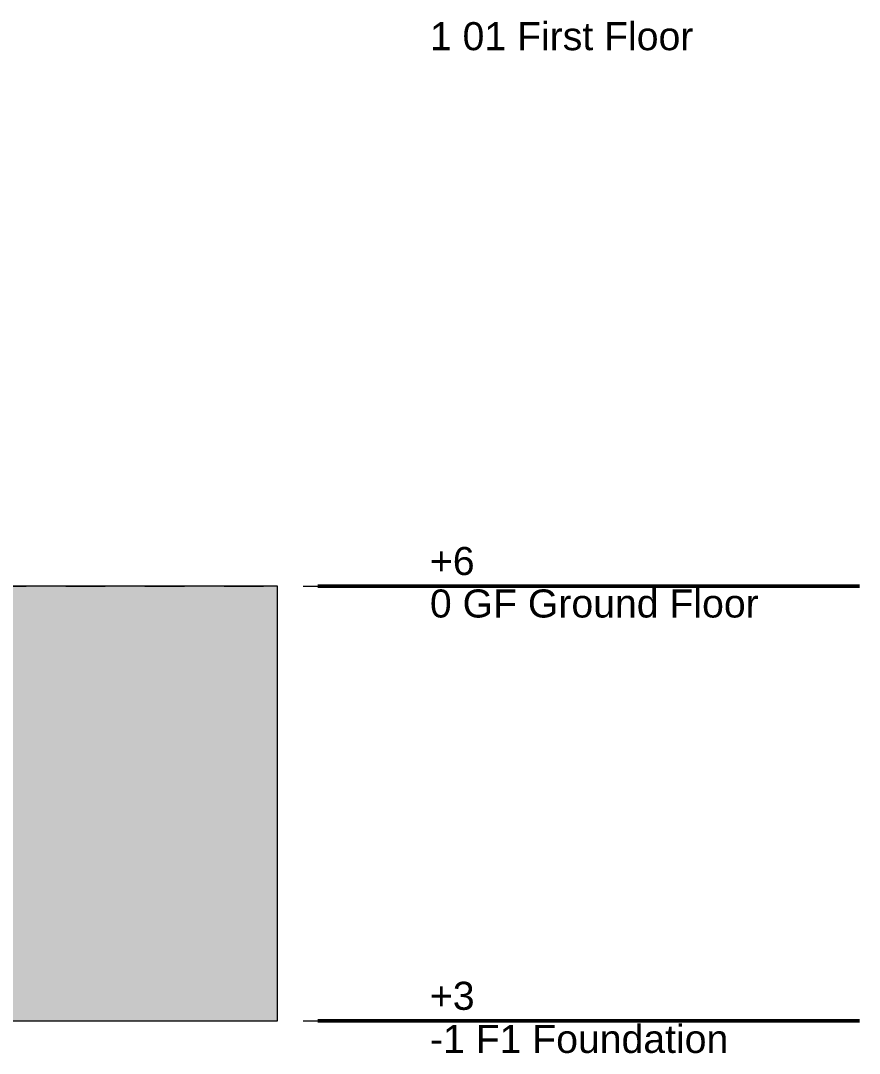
# Model space of a CAD drawing. Header units: millimetres. Extents: x -46169 to 125331, y -86251 to 18123.
# Drawn here: x 119350 to 125331, y -86251 to -78888 of the extents above; entities that cross this region are included whole.
import ezdxf

# ---------------------------------------------------------------- set-up
doc = ezdxf.new("R2010")
doc.units = ezdxf.units.MM
doc.header["$MEASUREMENT"] = 0
doc.linetypes.add('Dashed', pattern=[2822.222233, 1411.111116, -1411.111116])
doc.layers.add('0_Pen_No__105', color=7, linetype='Continuous', lineweight=15, true_color=0xa6a6a6)
doc.layers.add('0_Pen_No__25', color=7, linetype='Continuous', lineweight=50, true_color=0x2a2a2a)
for name, color, linetype, lineweight in [('0_Pen_No__6', 7, 'Continuous', 35), ('A-95-P_Drawing_Pen_No__1', 7, 'Continuous', 13), ('A-95-P_Drawing_Pen_No__101', 252, 'Continuous', 15)]:
    doc.layers.add(name, color=color, linetype=linetype, lineweight=lineweight)
doc.styles.add('GENERATED_STYLE_1', font='')
doc.styles.get('GENERATED_STYLE_1').set_extended_font_data('Swis721 BT')

# ---------------------------------------------------------------- blocks, each defined once
blk = doc.blocks.new('A08 Atria Section & Elevation A_STORY_MARKER', base_point=(98841.5, -82919.8))
at = {"layer": '0_Pen_No__105', "linetype": 'Dashed', "ltscale": 0.2}
for p, q in [((104996.2, -82919.8), (121468.6, -82919.8)), ((104996.2, -86019.8), (121468.6, -86019.8))]:
    blk.add_line(p, q, dxfattribs=at)
at = {"layer": '0_Pen_No__25', "linetype": 'Continuous'}
for p, q in [((121468.6, -82919.8), (121568.6, -82919.8)), ((121568.6, -82919.8), (121668.6, -82919.8)), ((121868.6, -82919.8), (121668.6, -82919.8)), ((121868.6, -82919.8), (122268.6, -82919.8)), ((125330.6, -82919.8), (122268.6, -82919.8)), ((121468.6, -86019.8), (121568.6, -86019.8)), ((121568.6, -86019.8), (121668.6, -86019.8)), ((121868.6, -86019.8), (121668.6, -86019.8)), ((121868.6, -86019.8), (122268.6, -86019.8)), ((125330.6, -86019.8), (122268.6, -86019.8))]:
    blk.add_line(p, q, dxfattribs=at)
at = {"layer": '0_Pen_No__6', "char_height": 200, "attachment_point": 1, "style": 'GENERATED_STYLE_1'}
for s, insert in [('\\A1;{\\fSwis721 BT|b0|i0|c0|p34;1 01 First Floor}', (122268.6, -78899)), ('\\A1;{\\fSwis721 BT|b0|i0|c0|p34;+6}', (122268.6, -82640.9)), ('\\A1;{\\fSwis721 BT|b0|i0|c0|p34;0 GF Ground Floor}', (122268.6, -82943.8)), ('\\A1;{\\fSwis721 BT|b0|i0|c0|p34;+3}', (122268.6, -85740.9)), ('\\A1;{\\fSwis721 BT|b0|i0|c0|p34;-1 F1 Foundation}', (122268.6, -86048.3))]:
    blk.add_mtext(s, dxfattribs=dict(at, insert=insert))

msp = doc.modelspace()

# ---------------------------------------------------------------- hatches: boundary and pattern name
at = {"layer": 'A-95-P_Drawing_Pen_No__101', "linetype": 'Continuous'}
msp.add_hatch(color=256, dxfattribs=at).paths.add_polyline_path([(121182.4, -82919.8), (103072.2, -82919.8), (103072.2, -86018.3), (121182.4, -86018.3)])

# ---------------------------------------------------------------- linework, layer by layer
at = {"layer": 'A-95-P_Drawing_Pen_No__1', "linetype": 'Continuous', "flags": 128}
msp.add_lwpolyline([(121182.4, -82919.8), (103072.2, -82919.8), (103072.2, -86018.3), (121182.4, -86018.3)], close=True, dxfattribs=at)

# ---------------------------------------------------------------- block references
at = {"linetype": 'Continuous', "lineweight": 0}
msp.add_blockref('A08 Atria Section & Elevation A_STORY_MARKER', (98841.5, -82919.8), dxfattribs=at)

doc.saveas('drawing.dxf')
